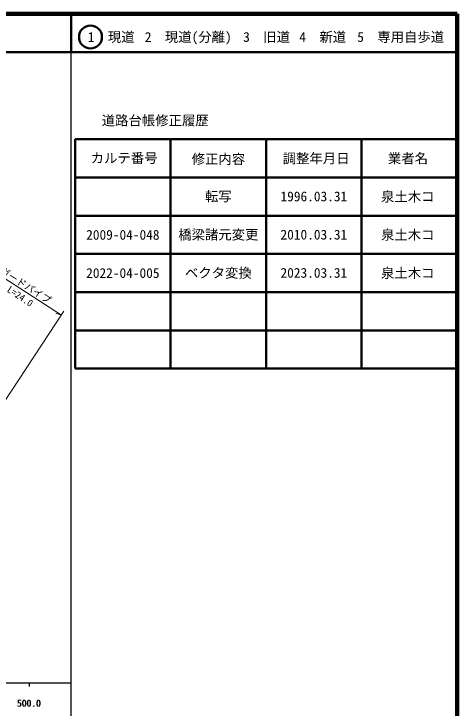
# Model space of a CAD drawing. Units: millimetres, scale not verified. Extents: x 40000 to 680000, y 20000 to 380000.
# Drawn here: x 563975 to 680000, y 198357 to 380000 of the extents above; entities that cross this region are included whole.
import ezdxf
from ezdxf.enums import TextEntityAlignment as Align

# ---------------------------------------------------------------- set-up
doc = ezdxf.new("R2010")
doc.units = ezdxf.units.MM
doc.header["$LTSCALE"] = 1000
for name, color, linetype, lineweight in [('M-STR-HTXT', 7, 'Continuous', 13), ('M-TTL', 2, 'Continuous', 140), ('M-TTL-BAND', 7, 'Continuous', 25), ('M-TTL-FRAM', 2, 'Continuous', 50), ('M-TTL-LINE', 7, 'Continuous', 50)]:
    doc.layers.add(name, color=color, linetype=linetype, lineweight=lineweight)
doc.layers.add('M-TTL-TXT', color=7, linetype='Continuous')
doc.styles.add('ＭＳ ゴシック', font='')
doc.styles.get('ＭＳ ゴシック').set_extended_font_data('MS Gothic')

msp = doc.modelspace()

# ---------------------------------------------------------------- linework, layer by layer
at = {"layer": 'M-STR-HTXT'}
for p, q in [((556359, 314120), (576416, 301198)), ((561364, 278337), (577089, 302219)), ((576416, 301198), (574928, 301657))]:
    msp.add_line(p, q, dxfattribs=at)
at = {"layer": 'M-TTL'}
for p, q in [((680000, 380000), (40000, 380000)), ((680000, 20000), (680000, 380000))]:
    msp.add_line(p, q, dxfattribs=at)
at = {"layer": 'M-TTL-BAND'}
for p, q in [((579000, 20000), (579000, 370000)), ((40000, 205000), (579000, 205000)), ((568000, 205000), (568000, 204000))]:
    msp.add_line(p, q, dxfattribs=at)
at = {"layer": 'M-TTL-FRAM'}
for p, q in [((580000, 347197), (580000, 287197)), ((580000, 347197), (680000, 347197)), ((580000, 287197), (680000, 287197))]:
    msp.add_line(p, q, dxfattribs=at)
at = {"layer": 'M-TTL-LINE'}
for p, q in [((579000, 380000), (579000, 370000)), ((40000, 370000), (680000, 370000)), ((605000, 347197), (605000, 287197)), ((630000, 347197), (630000, 287197)), ((655000, 347197), (655000, 287197)), ((580000, 337197), (680000, 337197)), ((580000, 327197), (680000, 327197)), ((580000, 317197), (680000, 317197)), ((580000, 307197), (680000, 307197)), ((580000, 297197), (680000, 297197))]:
    msp.add_line(p, q, dxfattribs=at)
msp.add_circle((584031, 373958), 3000, dxfattribs=at)

# ---------------------------------------------------------------- texts
at = {"layer": 'M-STR-HTXT', "style": 'ＭＳ ゴシック'}
for s, rotation, p in [('ガードパイプ', 327.3, (567024, 308968)), ('L=24.0', 326.3, (565626, 306105))]:
    msp.add_text(s, height=1833, rotation=rotation, dxfattribs=at).set_placement(p, align=Align.MIDDLE_CENTER)
at = {"layer": 'M-TTL-BAND', "style": 'ＭＳ ゴシック'}
for p in [(567844, 198195), (568000, 198195)]:
    msp.add_text('500.0', height=1833, dxfattribs=at).set_placement(p, align=Align.BOTTOM_CENTER)
at = {"layer": 'M-TTL-TXT', "style": 'ＭＳ ゴシック'}
for s, p in [('1\u3000現道', (589448, 373958)), ('2\u3000現道(分離)', (609619, 373958)), ('3\u3000旧道', (630121, 373958)), ('4\u3000新道', (644824, 373958)), ('5\u3000専用自歩道', (665228, 373958)), ('道路台帳修正履歴', (600968, 352113)), ('カルテ番号', (592839, 342277)), ('修正内容', (617509, 342023)), ('調整年月日', (643089, 342197)), ('業者名', (667134, 342197)), ('転写', (617500, 332245)), ('1996.03.31', (642500, 332245)), ('泉土木コ', (667077, 332189)), ('2009-04-048', (592500, 322189)), ('橋梁諸元変更', (617500, 322245)), ('2010.03.31', (642500, 322245)), ('泉土木コ', (667077, 322189)), ('2022-04-005', (592500, 312189)), ('ベクタ変換', (617500, 312245)), ('2023.03.31', (642500, 312245)), ('泉土木コ', (667077, 312189))]:
    msp.add_text(s, height=2566, dxfattribs=at).set_placement(p, align=Align.MIDDLE_CENTER)

doc.saveas('drawing.dxf')
